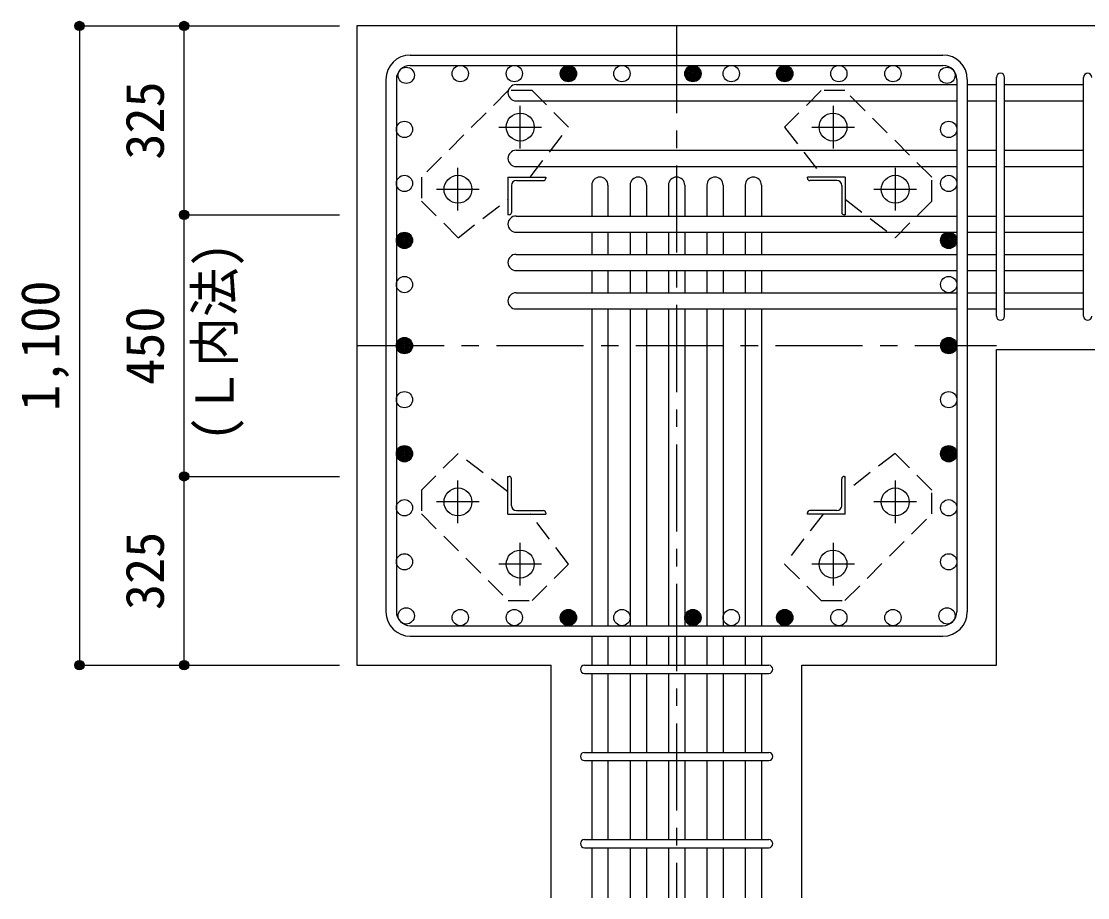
# Model space of a CAD drawing. Units: millimetres at full size, sheet at 1:30. Extents: x -5973 to 5954, y -4195 to 4201.
# Drawn here: x -575 to 1259, y 1573 to 3081 of the extents above; entities that cross this region are included whole.
import ezdxf
from ezdxf.enums import TextEntityAlignment as Align

# ---------------------------------------------------------------- set-up
doc = ezdxf.new("R2010")
doc.units = ezdxf.units.MM
doc.header["$LTSCALE"] = 30
doc.header["$PDMODE"] = 32
doc.header["$PDSIZE"] = 15
doc.linetypes.add('CHAIN1', pattern=[8, 5, -1, 1, -1])
doc.linetypes.add('DASHED1', pattern=[1.8, 1.2, -0.6])
for name, color, linetype in [('0-1_躯体線', 2, 'Continuous'), ('0-2_アンカー、アングル', 4, 'Continuous'), ('0-3_立上り筋', 4, 'Continuous'), ('0-4_フープ筋', 7, 'Continuous'), ('0-5_基礎梁筋', 7, 'Continuous'), ('0-6_スタラップ筋', 7, 'Continuous'), ('0-7_文字', 4, 'Continuous'), ('0-9_プレート', 4, 'DASHED1'), ('0-D_寸法', 4, 'Continuous')]:
    doc.layers.add(name, color=color, linetype=linetype)
doc.styles.add('ＭＳ ゴシック', font='')
doc.styles.get('ＭＳ ゴシック').set_extended_font_data('MS Gothic')

msp = doc.modelspace()

# ---------------------------------------------------------------- linework, layer by layer
at = {"layer": '0-1_躯体線'}
for p, q in [((1502.44, 3073.3), (2.44, 3073.3)), ((2.44, 3073.3), (2.44, 1973.3)), ((1102.44, 2516.8), (1502.44, 2516.8)), ((1102.44, 1973.3), (1102.44, 2516.8)), ((2.44, 1973.3), (336.94, 1973.3)), ((336.94, 1573.3), (336.94, 1973.3))]:
    msp.add_line(p, q, dxfattribs=at)
msp.add_lwpolyline([(767.94, 1573.3), (767.94, 1973.3), (1102.44, 1973.3)], dxfattribs=at)
at = {"layer": '0-2_アンカー、アングル', "linetype": 'CHAIN1'}
for p, q in [((283.44, 2862.6), (283.44, 2936.1)), ((821.44, 2936.1), (821.44, 2862.6)), ((246.63, 2899.3), (320.13, 2899.3)), ((784.74, 2899.3), (858.24, 2899.3)), ((176.44, 2755.6), (176.44, 2829.1)), ((928.44, 2829.1), (928.44, 2755.6)), ((139.63, 2792.3), (213.13, 2792.3)), ((891.74, 2792.3), (965.24, 2792.3)), ((176.44, 2217.5), (176.44, 2291)), ((928.44, 2291), (928.44, 2217.5)), ((213.14, 2254.3), (139.64, 2254.3)), ((965.24, 2254.3), (891.74, 2254.3)), ((283.44, 2110.5), (283.44, 2184)), ((821.44, 2184), (821.44, 2110.5)), ((320.14, 2147.3), (246.64, 2147.3)), ((858.24, 2147.3), (784.74, 2147.3))]:
    msp.add_line(p, q, dxfattribs=at)
at = {"layer": '0-2_アンカー、アングル'}
for p, q in [((262.44, 2813.3), (327.44, 2813.3)), ((262.44, 2813.3), (262.44, 2748.3)), ((276.94, 2807.3), (323.44, 2807.3)), ((327.44, 2813.3), (327.44, 2811.3)), ((842.44, 2813.3), (777.44, 2813.3)), ((777.44, 2811.3), (777.44, 2813.3)), ((827.94, 2807.3), (781.44, 2807.3)), ((842.44, 2813.3), (842.44, 2748.3)), ((268.44, 2798.8), (268.44, 2752.3)), ((836.44, 2798.8), (836.44, 2752.3)), ((264.44, 2748.3), (262.44, 2748.3)), ((842.44, 2748.3), (840.44, 2748.3)), ((262.44, 2298.3), (264.44, 2298.3)), ((262.44, 2233.3), (262.44, 2298.3)), ((268.44, 2247.8), (268.44, 2294.3)), ((836.44, 2247.8), (836.44, 2294.3)), ((840.44, 2298.3), (842.44, 2298.3)), ((842.44, 2233.3), (842.44, 2298.3)), ((276.94, 2239.3), (323.44, 2239.3)), ((827.94, 2239.3), (781.44, 2239.3)), ((262.44, 2233.3), (327.44, 2233.3)), ((327.44, 2235.3), (327.44, 2233.3)), ((777.44, 2233.3), (777.44, 2235.3)), ((842.44, 2233.3), (777.44, 2233.3))]:
    msp.add_line(p, q, dxfattribs=at)
at = {"layer": '0-2_アンカー、アングル', "color": 3}
for centre in [(283.44, 2899.3), (821.44, 2899.3), (176.44, 2792.3), (928.44, 2792.3), (176.44, 2254.3), (928.44, 2254.3), (283.44, 2147.3), (821.44, 2147.3)]:
    msp.add_circle(centre, 24, dxfattribs=at)
at = {"layer": '0-2_アンカー、アングル'}
for centre, radius, start, end in [((276.94, 2798.8), 8.5, 90, 180), ((323.44, 2811.3), 4, 270, 0), ((781.44, 2811.3), 4, 180, 270), ((827.94, 2798.8), 8.5, 0, 90), ((264.44, 2752.3), 4, 270, 0), ((840.44, 2752.3), 4, 180, 270), ((264.44, 2294.3), 4, 0, 90), ((840.44, 2294.3), 4, 90, 180), ((276.94, 2247.8), 8.5, 180, 270), ((323.44, 2235.3), 4, 0, 90), ((781.44, 2235.3), 4, 90, 180), ((827.94, 2247.8), 8.5, 270, 0)]:
    msp.add_arc(centre, radius, start, end, dxfattribs=at)
at = {"layer": '0-3_立上り筋', "color": 3}
for centre in [(87.37, 2988.37), (180.38, 2991.3), (273.39, 2991.3), (366.41, 2991.3), (458.44, 2991.3), (580.44, 2991.3), (580.44, 2991.3), (646.44, 2991.3), (738.47, 2991.3), (738.47, 2991.3), (831.48, 2991.3), (924.49, 2991.3), (1017.51, 2988.37), (84.44, 2895.36), (1020.44, 2895.36), (84.44, 2802.34), (1020.44, 2802.34), (84.44, 2704.3), (84.44, 2704.3), (1020.44, 2704.3), (1020.44, 2704.3), (84.44, 2628.3), (1020.44, 2628.3), (84.44, 2523.3), (84.44, 2523.3), (1020.44, 2523.3), (1020.44, 2523.3), (84.44, 2430.29), (1020.44, 2430.29), (84.44, 2337.27), (1020.44, 2337.27), (84.44, 2244.26), (1020.44, 2244.26), (84.44, 2151.24), (1020.44, 2151.24), (87.37, 2058.23), (180.38, 2055.3), (273.39, 2055.3), (366.41, 2055.3), (458.44, 2055.3), (580.44, 2055.3), (580.44, 2055.3), (646.44, 2055.3), (738.47, 2055.3), (738.47, 2055.3), (831.48, 2055.3), (924.49, 2055.3), (1017.51, 2058.23)]:
    msp.add_circle(centre, 14, dxfattribs=at)
at = {"layer": '0-3_立上り筋'}
for centre, radius in [((366.41, 2991.3), 14), ((366.41, 2991.3), 12.6), ((366.41, 2991.3), 11.2), ((366.41, 2991.3), 9.8), ((366.41, 2991.3), 8.4), ((366.41, 2991.3), 7), ((366.41, 2991.3), 5.6), ((366.41, 2991.3), 4.2), ((366.41, 2991.3), 2.8), ((366.41, 2991.3), 1.4), ((580.44, 2991.3), 14), ((580.44, 2991.3), 12.6), ((580.44, 2991.3), 11.2), ((580.44, 2991.3), 9.8), ((580.44, 2991.3), 8.4), ((580.44, 2991.3), 7), ((580.44, 2991.3), 5.6), ((580.44, 2991.3), 4.2), ((580.44, 2991.3), 2.8), ((580.44, 2991.3), 1.4), ((738.47, 2991.3), 14), ((738.47, 2991.3), 12.6), ((738.47, 2991.3), 11.2), ((738.47, 2991.3), 9.8), ((738.47, 2991.3), 8.4), ((738.47, 2991.3), 7), ((738.47, 2991.3), 5.6), ((738.47, 2991.3), 4.2), ((738.47, 2991.3), 2.8), ((738.47, 2991.3), 1.4), ((84.44, 2704.3), 14), ((84.44, 2704.3), 12.6), ((84.44, 2704.3), 11.2), ((1020.44, 2704.3), 14), ((1020.44, 2704.3), 12.6), ((1020.44, 2704.3), 11.2), ((84.44, 2704.3), 9.8), ((84.44, 2704.3), 8.4), ((84.44, 2704.3), 7), ((84.44, 2704.3), 5.6), ((84.44, 2704.3), 4.2), ((84.44, 2704.3), 2.8), ((84.44, 2704.3), 1.4), ((1020.44, 2704.3), 9.8), ((1020.44, 2704.3), 8.4), ((1020.44, 2704.3), 7), ((1020.44, 2704.3), 5.6), ((1020.44, 2704.3), 4.2), ((1020.44, 2704.3), 2.8), ((1020.44, 2704.3), 1.4), ((84.44, 2523.3), 14), ((84.44, 2523.3), 12.6), ((84.44, 2523.3), 11.2), ((84.44, 2523.3), 9.8), ((84.44, 2523.3), 8.4), ((1020.44, 2523.3), 14), ((1020.44, 2523.3), 12.6), ((1020.44, 2523.3), 11.2), ((1020.44, 2523.3), 9.8), ((1020.44, 2523.3), 8.4), ((84.44, 2523.3), 7), ((84.44, 2523.3), 5.6), ((84.44, 2523.3), 4.2), ((84.44, 2523.3), 2.8), ((84.44, 2523.3), 1.4), ((1020.44, 2523.3), 7), ((1020.44, 2523.3), 5.6), ((1020.44, 2523.3), 4.2), ((1020.44, 2523.3), 2.8), ((1020.44, 2523.3), 1.4), ((84.44, 2337.27), 14), ((84.44, 2337.27), 12.6), ((84.44, 2337.27), 11.2), ((1020.44, 2337.27), 14), ((1020.44, 2337.27), 12.6), ((1020.44, 2337.27), 11.2), ((84.44, 2337.27), 9.8), ((84.44, 2337.27), 8.4), ((84.44, 2337.27), 7), ((84.44, 2337.27), 5.6), ((84.44, 2337.27), 4.2), ((84.44, 2337.27), 2.8), ((84.44, 2337.27), 1.4), ((1020.44, 2337.27), 9.8), ((1020.44, 2337.27), 8.4), ((1020.44, 2337.27), 7), ((1020.44, 2337.27), 5.6), ((1020.44, 2337.27), 4.2), ((1020.44, 2337.27), 2.8), ((1020.44, 2337.27), 1.4), ((366.41, 2055.3), 14), ((366.41, 2055.3), 12.6), ((366.41, 2055.3), 11.2), ((366.41, 2055.3), 9.8), ((366.41, 2055.3), 8.4), ((366.41, 2055.3), 7), ((366.41, 2055.3), 5.6), ((366.41, 2055.3), 4.2), ((366.41, 2055.3), 2.8), ((366.41, 2055.3), 1.4), ((580.44, 2055.3), 14), ((580.44, 2055.3), 12.6), ((580.44, 2055.3), 11.2), ((580.44, 2055.3), 9.8), ((580.44, 2055.3), 8.4), ((580.44, 2055.3), 7), ((580.44, 2055.3), 5.6), ((580.44, 2055.3), 4.2), ((580.44, 2055.3), 2.8), ((580.44, 2055.3), 1.4), ((738.47, 2055.3), 14), ((738.47, 2055.3), 12.6), ((738.47, 2055.3), 11.2), ((738.47, 2055.3), 9.8), ((738.47, 2055.3), 8.4), ((738.47, 2055.3), 7), ((738.47, 2055.3), 5.6), ((738.47, 2055.3), 4.2), ((738.47, 2055.3), 2.8), ((738.47, 2055.3), 1.4)]:
    msp.add_circle(centre, radius, dxfattribs=at)
at = {"layer": '0-4_フープ筋'}
for p, q in [((94.44, 3023.3), (1010.44, 3023.3)), ((94.44, 3005.3), (1010.44, 3005.3)), ((52.44, 2981.3), (52.44, 2065.3)), ((70.44, 2981.3), (70.44, 2065.3)), ((1034.44, 2981.3), (1034.44, 2065.3)), ((1052.44, 2981.3), (1052.44, 2065.3)), ((94.44, 2041.3), (1010.44, 2041.3)), ((94.44, 2023.3), (1010.44, 2023.3))]:
    msp.add_line(p, q, dxfattribs=at)
for centre, radius, start, end in [((94.44, 2981.3), 42, 90, 180), ((1010.44, 2981.3), 42, 0, 90), ((94.44, 2981.3), 24, 90, 180), ((1010.44, 2981.3), 24, 0, 90), ((94.44, 2065.3), 42, 180, 270), ((94.44, 2065.3), 24, 180, 270), ((1010.44, 2065.3), 42, 270, 0), ((1010.44, 2065.3), 24, 270, 0)]:
    msp.add_arc(centre, radius, start, end, dxfattribs=at)
at = {"layer": '0-5_基礎梁筋'}
for p, q in [((276.44, 2972.37), (1034.44, 2972.37)), ((1052.44, 2972.37), (1102.44, 2972.37)), ((1116.44, 2972.37), (1252.44, 2972.37)), ((276.44, 2944.37), (1034.44, 2944.37)), ((1052.44, 2944.37), (1102.44, 2944.37)), ((1116.44, 2944.37), (1252.44, 2944.37)), ((276.44, 2859.33), (1034.44, 2859.33)), ((1052.44, 2859.33), (1102.44, 2859.33)), ((1116.44, 2859.33), (1252.44, 2859.33)), ((276.44, 2831.33), (1034.44, 2831.33)), ((1052.44, 2831.33), (1102.44, 2831.33)), ((1116.44, 2831.33), (1252.44, 2831.33)), ((406.44, 2799.3), (406.44, 2746.3)), ((434.44, 2799.3), (434.44, 2746.3)), ((472.44, 2799.3), (472.44, 2746.3)), ((500.44, 2799.3), (500.44, 2746.3)), ((538.44, 2799.3), (538.44, 2746.3)), ((566.44, 2799.3), (566.44, 2746.3)), ((604.44, 2799.3), (604.44, 2746.3)), ((632.44, 2799.3), (632.44, 2746.3)), ((670.44, 2799.3), (670.44, 2746.3)), ((698.44, 2799.3), (698.44, 2746.3)), ((276.44, 2746.3), (1034.44, 2746.3)), ((1052.44, 2746.3), (1102.44, 2746.3)), ((1116.44, 2746.3), (1252.44, 2746.3)), ((276.44, 2718.3), (1034.44, 2718.3)), ((406.44, 2718.3), (406.44, 2680.3)), ((434.44, 2718.3), (434.44, 2680.3)), ((472.44, 2718.3), (472.44, 2680.3)), ((500.44, 2718.3), (500.44, 2680.3)), ((538.44, 2718.3), (538.44, 2680.3)), ((566.44, 2718.3), (566.44, 2680.3)), ((604.44, 2718.3), (604.44, 2680.3)), ((632.44, 2718.3), (632.44, 2680.3)), ((670.44, 2718.3), (670.44, 2680.3)), ((698.44, 2718.3), (698.44, 2680.3)), ((1052.44, 2718.3), (1102.44, 2718.3)), ((1116.44, 2718.3), (1252.44, 2718.3)), ((276.44, 2680.3), (1034.44, 2680.3)), ((1052.44, 2680.3), (1102.44, 2680.3)), ((1116.44, 2680.3), (1252.44, 2680.3)), ((276.44, 2652.3), (1034.44, 2652.3)), ((406.44, 2652.3), (406.44, 2614.3)), ((434.44, 2652.3), (434.44, 2614.3)), ((472.44, 2652.3), (472.44, 2614.3)), ((500.44, 2652.3), (500.44, 2614.3)), ((538.44, 2652.3), (538.44, 2614.3)), ((566.44, 2652.3), (566.44, 2614.3)), ((604.44, 2652.3), (604.44, 2614.3)), ((632.44, 2652.3), (632.44, 2614.3)), ((670.44, 2652.3), (670.44, 2614.3)), ((698.44, 2652.3), (698.44, 2614.3)), ((1052.44, 2652.3), (1102.44, 2652.3)), ((1116.44, 2652.3), (1252.44, 2652.3)), ((276.44, 2614.3), (1034.44, 2614.3)), ((1052.44, 2614.3), (1102.44, 2614.3)), ((1116.44, 2614.3), (1252.44, 2614.3)), ((276.44, 2586.3), (1034.44, 2586.3)), ((406.44, 2586.3), (406.44, 2041.3)), ((434.44, 2586.3), (434.44, 2041.3)), ((472.44, 2586.3), (472.44, 2041.3)), ((500.44, 2586.3), (500.44, 2041.3)), ((538.44, 2586.3), (538.44, 2041.3)), ((566.44, 2586.3), (566.44, 2041.3)), ((604.44, 2586.3), (604.44, 2041.3)), ((632.44, 2586.3), (632.44, 2041.3)), ((670.44, 2586.3), (670.44, 2041.3)), ((698.44, 2586.3), (698.44, 2041.3)), ((1052.44, 2586.3), (1102.44, 2586.3)), ((1116.44, 2586.3), (1252.44, 2586.3)), ((406.44, 2023.3), (406.44, 1973.3)), ((434.44, 2023.3), (434.44, 1973.3)), ((472.44, 2023.3), (472.44, 1973.3)), ((500.44, 2023.3), (500.44, 1973.3)), ((538.44, 2023.3), (538.44, 1973.3)), ((566.44, 2023.3), (566.44, 1973.3)), ((604.44, 2023.3), (604.44, 1973.3)), ((632.44, 2023.3), (632.44, 1973.3)), ((670.44, 2023.3), (670.44, 1973.3)), ((698.44, 2023.3), (698.44, 1973.3)), ((406.44, 1959.3), (406.44, 1823.3)), ((434.44, 1959.3), (434.44, 1823.3)), ((472.44, 1959.3), (472.44, 1823.3)), ((500.44, 1959.3), (500.44, 1823.3)), ((538.44, 1959.3), (538.44, 1823.3)), ((566.44, 1959.3), (566.44, 1823.3)), ((604.44, 1959.3), (604.44, 1823.3)), ((632.44, 1959.3), (632.44, 1823.3)), ((670.44, 1959.3), (670.44, 1823.3)), ((698.44, 1959.3), (698.44, 1823.3)), ((406.44, 1809.3), (406.44, 1673.3)), ((434.44, 1809.3), (434.44, 1673.3)), ((472.44, 1809.3), (472.44, 1673.3)), ((500.44, 1809.3), (500.44, 1673.3)), ((538.44, 1809.3), (538.44, 1673.3)), ((566.44, 1809.3), (566.44, 1673.3)), ((604.44, 1809.3), (604.44, 1673.3)), ((632.44, 1809.3), (632.44, 1673.3)), ((670.44, 1809.3), (670.44, 1673.3)), ((698.44, 1809.3), (698.44, 1673.3)), ((406.44, 1659.3), (406.44, 1573.3)), ((434.44, 1659.3), (434.44, 1573.3)), ((472.44, 1659.3), (472.44, 1573.3)), ((500.44, 1659.3), (500.44, 1573.3)), ((538.44, 1659.3), (538.44, 1573.3)), ((566.44, 1659.3), (566.44, 1573.3)), ((604.44, 1659.3), (604.44, 1573.3)), ((632.44, 1659.3), (632.44, 1573.3)), ((670.44, 1659.3), (670.44, 1573.3)), ((698.44, 1659.3), (698.44, 1573.3))]:
    msp.add_line(p, q, dxfattribs=at)
for centre, start, end in [((276.44, 2958.37), 90, 270), ((276.44, 2845.33), 90, 270), ((420.44, 2799.3), 0, 180), ((486.44, 2799.3), 0, 180), ((552.44, 2799.3), 0, 180), ((618.44, 2799.3), 0, 180), ((684.44, 2799.3), 0, 180), ((276.44, 2732.3), 90, 270), ((276.44, 2666.3), 90, 270), ((276.44, 2600.3), 90, 270)]:
    msp.add_arc(centre, 14, start, end, dxfattribs=at)
at = {"layer": '0-6_スタラップ筋'}
for p, q in [((1102.44, 2573.8), (1102.44, 2984.87)), ((1116.44, 2573.8), (1116.44, 2984.87)), ((1252.44, 2573.8), (1252.44, 2984.87)), ((393.94, 1973.3), (710.94, 1973.3)), ((393.94, 1959.3), (710.94, 1959.3)), ((393.94, 1823.3), (710.94, 1823.3)), ((393.94, 1809.3), (710.94, 1809.3)), ((393.94, 1673.3), (710.94, 1673.3)), ((393.94, 1659.3), (710.94, 1659.3))]:
    msp.add_line(p, q, dxfattribs=at)
for centre, start, end in [((1109.44, 2984.87), 0, 180), ((1109.44, 2984.87), 0, 180), ((1109.44, 2984.87), 0, 180), ((1109.44, 2984.87), 0, 180), ((1259.44, 2984.87), 0, 180), ((1109.44, 2573.8), 180, 0), ((1109.44, 2573.8), 180, 0), ((1109.44, 2573.8), 180, 0), ((1109.44, 2573.8), 180, 0), ((1259.44, 2573.8), 180, 0), ((393.94, 1966.3), 90, 270), ((393.94, 1966.3), 90, 270), ((393.94, 1966.3), 90, 270), ((393.94, 1966.3), 90, 270), ((710.94, 1966.3), 270, 90), ((710.94, 1966.3), 270, 90), ((710.94, 1966.3), 270, 90), ((710.94, 1966.3), 270, 90), ((393.94, 1816.3), 90, 270), ((710.94, 1816.3), 270, 90), ((393.94, 1666.3), 90, 270), ((710.94, 1666.3), 270, 90)]:
    msp.add_arc(centre, 7, start, end, dxfattribs=at)
at = {"layer": '0-9_プレート'}
for points in [[(262.84, 2962.1), (113.64, 2812.9), (113.64, 2771.9), (176.54, 2709), (262.44, 2775.1)], [(300.64, 2813.3), (366.74, 2899.2), (303.84, 2962.1), (262.84, 2962.1)], [(991.24, 2812.9), (842.04, 2962.1), (801.04, 2962.1), (738.14, 2899.2), (804.24, 2813.3)], [(842.44, 2775.1), (928.34, 2709), (991.24, 2771.9), (991.24, 2812.9)], [(262.44, 2271.5), (176.54, 2337.6), (113.64, 2274.7), (113.64, 2233.7)], [(842.04, 2084.5), (991.24, 2233.7), (991.24, 2274.7), (928.34, 2337.6), (842.44, 2271.5)], [(113.64, 2233.7), (262.84, 2084.5), (303.84, 2084.5), (366.74, 2147.4), (300.64, 2233.3)], [(804.24, 2233.3), (738.14, 2147.4), (801.04, 2084.5), (842.04, 2084.5)]]:
    msp.add_lwpolyline(points, dxfattribs=at)
at = {"layer": '0-D_寸法'}
for p, q in [((-474.6, 3073.3), (-474.6, 1973.3)), ((-474.6, 3073.3), (-294.6, 3073.3)), ((-474.6, 3073.3), (-294.6, 3073.3)), ((-474.6, 3073.3), (-474.6, 1973.3)), ((-294.6, 2748.3), (-294.6, 3073.3)), ((-294.6, 3073.3), (-27.56, 3073.3)), ((-294.6, 2298.3), (-294.6, 2748.3)), ((-294.6, 2748.3), (-27.56, 2748.3)), ((-294.6, 1973.3), (-294.6, 2298.3)), ((-294.6, 2298.3), (-27.56, 2298.3)), ((-474.6, 1973.3), (-294.6, 1973.3)), ((-294.6, 1973.3), (-27.56, 1973.3)), ((-294.6, 1973.3), (-27.56, 1973.3))]:
    msp.add_line(p, q, dxfattribs=at)
at = {"layer": '0-D_寸法', "linetype": 'CHAIN1'}
for p, q in [((552.44, 3073.3), (552.44, 1573.3)), ((2.44, 2523.3), (1102.44, 2523.3))]:
    msp.add_line(p, q, dxfattribs=at)
at = {"layer": '0-D_寸法'}
for centre, radius in [((-474.6, 3073.3), 8), ((-294.6, 3073.3), 8), ((-474.6, 3073.3), 7.2), ((-474.6, 3073.3), 6.4), ((-474.6, 3073.3), 5.6), ((-474.6, 3073.3), 4.8), ((-474.6, 3073.3), 4), ((-474.6, 3073.3), 3.2), ((-474.6, 3073.3), 2.4), ((-474.6, 3073.3), 1.6), ((-474.6, 3073.3), 0.8), ((-294.6, 3073.3), 7.2), ((-294.6, 3073.3), 6.4), ((-294.6, 3073.3), 5.6), ((-294.6, 3073.3), 4.8), ((-294.6, 3073.3), 4), ((-294.6, 3073.3), 3.2), ((-294.6, 3073.3), 2.4), ((-294.6, 3073.3), 1.6), ((-294.6, 3073.3), 0.8), ((-294.6, 2748.3), 8), ((-294.6, 2748.3), 7.2), ((-294.6, 2748.3), 6.4), ((-294.6, 2748.3), 5.6), ((-294.6, 2748.3), 4.8), ((-294.6, 2748.3), 4), ((-294.6, 2748.3), 3.2), ((-294.6, 2748.3), 2.4), ((-294.6, 2748.3), 1.6), ((-294.6, 2748.3), 0.8), ((-294.6, 2298.3), 8), ((-294.6, 2298.3), 7.2), ((-294.6, 2298.3), 6.4), ((-294.6, 2298.3), 5.6), ((-294.6, 2298.3), 4.8), ((-294.6, 2298.3), 4), ((-294.6, 2298.3), 3.2), ((-294.6, 2298.3), 2.4), ((-294.6, 2298.3), 1.6), ((-294.6, 2298.3), 0.8), ((-474.6, 1973.3), 8), ((-294.6, 1973.3), 8), ((-474.6, 1973.3), 7.2), ((-474.6, 1973.3), 6.4), ((-474.6, 1973.3), 5.6), ((-474.6, 1973.3), 4.8), ((-474.6, 1973.3), 4), ((-474.6, 1973.3), 3.2), ((-474.6, 1973.3), 2.4), ((-474.6, 1973.3), 1.6), ((-474.6, 1973.3), 0.8), ((-294.6, 1973.3), 7.2), ((-294.6, 1973.3), 6.4), ((-294.6, 1973.3), 5.6), ((-294.6, 1973.3), 4.8), ((-294.6, 1973.3), 4), ((-294.6, 1973.3), 3.2), ((-294.6, 1973.3), 2.4), ((-294.6, 1973.3), 1.6), ((-294.6, 1973.3), 0.8)]:
    msp.add_circle(centre, radius, dxfattribs=at)
at = {"layer": '0-D_寸法', "color": 7}
for p in [(-474.6, 3073.3), (-294.6, 3073.3), (-294.6, 2748.3), (-294.6, 2298.3), (-474.6, 1973.3), (-294.6, 1973.3)]:
    msp.add_point(p, dxfattribs=at)

# ---------------------------------------------------------------- texts
at = {"layer": '0-7_文字', "style": 'ＭＳ ゴシック', "width": 0.95}
msp.add_text('(Ｌ内法)', height=65.98, rotation=90, dxfattribs=at).set_placement((-189.55, 2358.7), align=Align.BOTTOM_LEFT)
at = {"layer": '0-D_寸法', "style": 'ＭＳ ゴシック'}
for s, p in [('325', (-309.6, 2843.3)), ('1,100', (-489.6, 2410.8)), ('450', (-309.6, 2455.8)), ('325', (-309.6, 2068.3))]:
    msp.add_text(s, height=65.98, rotation=90, dxfattribs=at).set_placement(p, align=Align.BOTTOM_LEFT)

doc.saveas('drawing.dxf')
